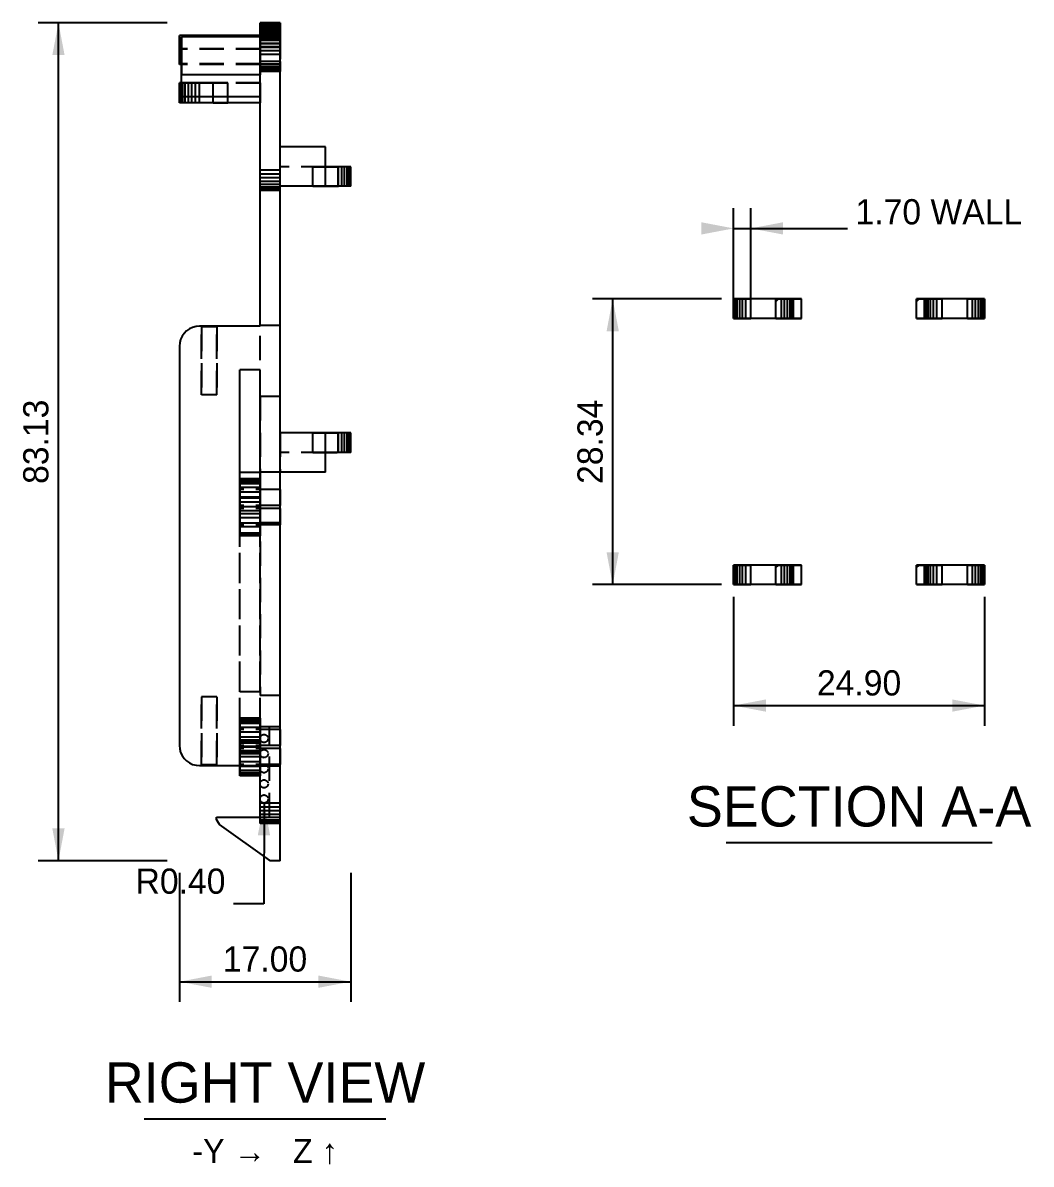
# Model space of a CAD drawing. Header units: millimetres. Extents: x -54 to 851, y -45 to 589.
# Drawn here: x 381.2 to 481.3, y 180.8 to 294.1 of the extents above; entities that cross this region are included whole.
import ezdxf
from ezdxf.enums import TextEntityAlignment as Align

# ---------------------------------------------------------------- set-up
doc = ezdxf.new("R2010")
doc.units = ezdxf.units.MM
doc.linetypes.add('HIDDEN', pattern=[3.6, 2.4, -1.2])
for name, color, linetype in [('DIM', 3, 'CONTINUOUS'), ('HATCH', 5, 'CONTINUOUS'), ('HIDDEN', 8, 'HIDDEN'), ('SECTION', 7, 'CONTINUOUS'), ('TEXT', 3, 'CONTINUOUS'), ('VISIBLE', 7, 'CONTINUOUS')]:
    doc.layers.add(name, color=color, linetype=linetype)

msp = doc.modelspace()

# ---------------------------------------------------------------- linework, layer by layer
at = {"layer": 'DIM'}
for p, q in [((395.583, 294.065105), (382.783, 294.065105)), ((384.783, 210.934895), (384.783, 294.065105)), ((451.783, 266.216832), (451.783, 275.67)), ((453.483, 266.216832), (453.483, 275.67)), ((451.783, 273.67), (453.483, 273.67)), ((453.483, 273.67), (463.083, 273.67)), ((450.583, 266.67), (437.783, 266.67)), ((439.783, 238.33), (439.783, 266.67)), ((450.583, 238.33), (437.783, 238.33)), ((451.783, 237.13), (451.783, 224.33)), ((476.683, 237.13), (476.683, 224.33)), ((451.783, 226.33), (476.683, 226.33)), ((405.183, 216.660895), (405.155098, 206.660934)), ((395.583, 210.934895), (382.783, 210.934895)), ((396.783, 209.734895), (396.783, 196.934895)), ((413.783, 209.734895), (413.783, 196.934895)), ((405.155098, 206.660934), (402.155098, 206.660934)), ((396.783, 198.934895), (413.783, 198.934895))]:
    msp.add_line(p, q, dxfattribs=at)
for points in [[(384.783, 294.065105), (384.175, 290.865105), (385.391, 290.865105)], [(451.783, 273.67), (448.583, 274.278), (448.583, 273.062)], [(453.483, 273.67), (456.683, 273.062), (456.683, 274.278)], [(439.783, 266.67), (439.175, 263.47), (440.391, 263.47)], [(439.783, 238.33), (440.391, 241.53), (439.175, 241.53)], [(451.783, 226.33), (454.983, 225.722), (454.983, 226.938)], [(476.683, 226.33), (473.483, 226.938), (473.483, 225.722)], [(405.183, 216.660895), (404.566074, 213.462604), (405.782069, 213.459211)], [(384.783, 210.934895), (385.391, 214.134895), (384.175, 214.134895)], [(396.783, 198.934895), (399.983, 198.326895), (399.983, 199.542895)], [(413.783, 198.934895), (410.583, 199.542895), (410.583, 198.326895)]]:
    msp.add_solid(points, dxfattribs=at)
at = {"layer": 'HATCH'}
for p, q in [((455.983, 266.422642), (456.230358, 266.67)), ((469.933, 266.422642), (470.180358, 266.67)), ((453.482999, 264.73), (453.483, 264.730001)), ((458.532999, 264.73), (458.533, 264.730001)), ((472.482999, 264.73), (472.483, 264.730001)), ((476.682999, 264.73), (476.683, 264.730001)), ((455.983, 240.022642), (456.230358, 240.27)), ((469.933, 240.022642), (470.180358, 240.27)), ((453.482999, 238.33), (453.483, 238.330001)), ((458.532999, 238.33), (458.533, 238.330001)), ((472.482999, 238.33), (472.483, 238.330001)), ((476.682999, 238.33), (476.683, 238.330001))]:
    msp.add_line(p, q, dxfattribs=at)
at = {"layer": 'HIDDEN'}
for p, q in [((404.783, 294.065105), (404.783, 294.042048)), ((404.783, 294.042048), (404.783, 293.973761)), ((406.783, 294.042048), (404.783, 294.042048)), ((404.783, 293.973761), (404.783, 293.862869)), ((406.783, 293.973761), (404.783, 293.973761)), ((404.783, 293.862869), (404.783, 293.713634)), ((406.783, 293.862869), (404.783, 293.862869)), ((404.783, 293.713634), (404.783, 293.53179)), ((406.783, 293.713634), (404.783, 293.713634)), ((404.783, 293.603985), (404.783, 292.909685)), ((404.783, 293.565556), (404.783, 293.603985)), ((406.783, 293.603985), (404.783, 293.603985)), ((404.783, 293.451744), (404.783, 293.565556)), ((406.783, 293.565556), (404.783, 293.565556)), ((404.783, 293.53179), (404.783, 293.324326)), ((406.783, 293.53179), (404.783, 293.53179)), ((404.783, 293.266925), (404.783, 293.451744)), ((406.783, 293.451744), (404.783, 293.451744)), ((404.783, 293.324326), (404.783, 293.099214)), ((406.783, 293.324326), (404.783, 293.324326)), ((406.783, 294.065105), (406.783, 294.042048)), ((406.783, 294.042048), (406.783, 293.973761)), ((406.783, 293.973761), (406.783, 293.862869)), ((406.783, 293.862869), (406.783, 293.713634)), ((406.783, 293.713634), (406.783, 293.53179)), ((406.783, 293.603985), (406.783, 292.909685)), ((406.783, 293.565556), (406.783, 293.603985)), ((406.783, 293.451744), (406.783, 293.565556)), ((406.783, 293.53179), (406.783, 293.324326)), ((406.783, 293.266925), (406.783, 293.451744)), ((406.783, 293.324326), (406.783, 293.099214)), ((396.983, 292.670895), (396.983, 291.453895)), ((396.983, 291.453895), (396.983, 292.670895)), ((404.783, 293.018199), (404.783, 293.266925)), ((406.783, 293.266925), (404.783, 293.266925)), ((404.783, 293.099214), (404.783, 292.865105)), ((406.783, 293.099214), (404.783, 293.099214)), ((404.783, 292.715126), (404.783, 293.018199)), ((406.783, 293.018199), (404.783, 293.018199)), ((404.783, 292.865105), (404.783, 290.237895)), ((406.783, 292.865105), (404.783, 292.865105)), ((404.783, 289.937895), (404.783, 292.803895)), ((404.783, 289.937895), (404.783, 292.803895)), ((404.783, 289.937895), (404.783, 292.803895)), ((404.783, 289.937895), (404.783, 292.803895)), ((404.783, 292.369352), (404.783, 292.715126)), ((406.783, 292.715126), (404.783, 292.715126)), ((404.783, 288.913905), (404.783, 292.670895)), ((404.783, 292.670895), (404.783, 291.453895)), ((404.783, 292.670895), (404.783, 288.913905)), ((404.783, 291.453895), (404.783, 292.670895)), ((404.783, 291.994166), (404.783, 292.369352)), ((406.783, 292.369352), (404.783, 292.369352)), ((406.783, 293.018199), (406.783, 293.266925)), ((406.783, 293.099214), (406.783, 292.865105)), ((406.783, 292.715126), (406.783, 293.018199)), ((406.783, 292.865105), (406.783, 290.237895)), ((406.783, 292.369352), (406.783, 292.715126)), ((406.783, 291.994166), (406.783, 292.369352)), ((396.983, 291.495895), (396.983, 291.453895)), ((396.983, 290.469228), (396.983, 291.495895)), ((404.783, 291.495895), (396.983, 291.495895)), ((396.983, 291.495895), (396.983, 290.469228)), ((396.983, 291.453895), (396.983, 291.495895)), ((404.783, 291.495895), (396.983, 291.495895)), ((404.783, 291.453895), (396.983, 291.453895)), ((396.983, 289.987895), (396.983, 291.453895)), ((404.783, 291.453895), (396.983, 291.453895)), ((404.783, 291.453895), (396.983, 291.453895)), ((404.783, 291.453895), (396.983, 291.453895)), ((396.983, 289.987895), (396.983, 291.453895)), ((396.983, 291.453895), (396.983, 290.469228)), ((396.983, 290.469228), (396.983, 291.453895)), ((404.783, 291.603985), (404.783, 291.994166)), ((406.783, 291.994166), (404.783, 291.994166)), ((404.783, 290.237895), (404.783, 291.603985)), ((406.783, 291.603985), (404.783, 291.603985)), ((404.783, 291.495895), (404.783, 289.945895)), ((404.783, 289.945895), (404.783, 291.495895)), ((404.783, 291.495895), (404.783, 289.945895)), ((404.783, 289.945895), (404.783, 291.495895)), ((404.783, 289.987895), (404.783, 291.453895)), ((404.783, 289.987895), (404.783, 291.453895)), ((406.783, 291.603985), (406.783, 291.994166)), ((406.783, 290.237895), (406.783, 291.603985)), ((404.783, 289.937895), (396.783, 289.937895)), ((404.783, 289.937895), (396.783, 289.937895)), ((404.783, 289.937895), (396.783, 289.937895)), ((396.983, 289.945895), (396.983, 290.469228)), ((396.983, 290.469228), (396.983, 289.987895)), ((396.983, 290.469228), (396.983, 289.945895)), ((396.983, 289.987895), (396.983, 290.469228)), ((396.983, 289.987895), (396.983, 288.913905)), ((404.783, 289.987895), (396.983, 289.987895)), ((404.783, 289.987895), (396.983, 289.987895)), ((396.983, 288.913905), (396.983, 289.987895)), ((404.783, 289.987895), (396.983, 289.987895)), ((404.783, 289.987895), (396.983, 289.987895)), ((396.983, 289.987895), (396.983, 289.945895)), ((396.983, 289.945895), (396.983, 289.987895)), ((404.783, 289.945895), (396.983, 289.945895)), ((404.783, 289.945895), (396.983, 289.945895)), ((404.783, 289.937895), (396.983, 289.937895)), ((404.783, 289.979076), (404.783, 290.237895)), ((404.783, 290.237895), (404.783, 289.979076)), ((406.783, 290.237895), (404.783, 290.237895)), ((406.783, 290.237895), (404.783, 290.237895)), ((404.783, 289.987895), (404.783, 288.913905)), ((404.783, 288.913905), (404.783, 289.987895)), ((404.783, 289.737895), (404.783, 289.979076)), ((404.783, 289.979076), (404.783, 289.737895)), ((406.783, 289.979076), (404.783, 289.979076)), ((406.783, 289.979076), (404.783, 289.979076)), ((406.783, 289.979076), (406.783, 290.237895)), ((406.783, 290.237895), (406.783, 289.979076)), ((406.783, 289.737895), (406.783, 289.979076)), ((406.783, 289.979076), (406.783, 289.737895)), ((404.783, 289.530788), (404.783, 289.737895)), ((404.783, 289.737895), (404.783, 289.530788)), ((406.783, 289.737895), (404.783, 289.737895)), ((406.783, 289.737895), (404.783, 289.737895)), ((404.783, 289.371869), (404.783, 289.530788)), ((404.783, 289.530788), (404.783, 289.371869)), ((406.783, 289.530788), (404.783, 289.530788)), ((406.783, 289.530788), (404.783, 289.530788)), ((404.783, 289.271969), (404.783, 289.371869)), ((404.783, 289.371869), (404.783, 289.271969)), ((406.783, 289.371869), (404.783, 289.371869)), ((406.783, 289.371869), (404.783, 289.371869)), ((404.783, 289.237895), (404.783, 289.271969)), ((404.783, 289.271969), (404.783, 289.237895)), ((406.783, 289.271969), (404.783, 289.271969)), ((406.783, 289.271969), (404.783, 289.271969)), ((406.783, 289.237895), (404.783, 289.237895)), ((406.783, 289.237895), (404.783, 289.237895)), ((404.783, 286.737895), (404.783, 288.913905)), ((404.783, 286.737895), (404.783, 288.913905)), ((404.783, 286.737895), (404.783, 288.913905)), ((404.783, 286.737895), (404.783, 288.913905)), ((406.783, 289.530788), (406.783, 289.737895)), ((406.783, 289.737895), (406.783, 289.530788)), ((406.783, 289.371869), (406.783, 289.530788)), ((406.783, 289.530788), (406.783, 289.371869)), ((406.783, 289.271969), (406.783, 289.371869)), ((406.783, 289.371869), (406.783, 289.271969)), ((406.783, 289.237895), (406.783, 289.271969)), ((406.783, 289.271969), (406.783, 289.237895)), ((400.129, 288.103895), (396.783, 288.103895)), ((400.129, 288.103895), (396.783, 288.103895)), ((400.129, 288.103895), (396.783, 288.103895)), ((400.129, 288.103895), (396.783, 288.103895)), ((396.935241, 288.103895), (397.120061, 288.103895)), ((397.120061, 288.103895), (396.983, 288.103895)), ((397.120061, 288.103895), (397.368786, 288.103895)), ((397.368786, 288.103895), (397.120061, 288.103895)), ((397.120061, 286.137895), (397.120061, 288.103895)), ((397.120061, 286.737895), (397.120061, 288.103895)), ((397.368786, 288.103895), (397.67186, 288.103895)), ((397.67186, 288.103895), (397.368786, 288.103895)), ((397.368786, 286.137895), (397.368786, 288.103895)), ((397.368786, 286.737895), (397.368786, 288.103895)), ((398.017633, 288.103895), (397.67186, 288.103895)), ((397.67186, 288.103895), (398.017633, 288.103895)), ((397.67186, 286.137895), (397.67186, 288.103895)), ((397.67186, 286.737895), (397.67186, 288.103895)), ((398.392819, 288.103895), (398.017633, 288.103895)), ((398.017633, 288.103895), (398.392819, 288.103895)), ((398.017633, 286.737895), (398.017633, 288.103895)), ((398.017633, 286.137895), (398.017633, 288.103895)), ((398.783, 288.103895), (398.392819, 288.103895)), ((398.392819, 288.103895), (398.783, 288.103895)), ((398.392819, 286.737895), (398.392819, 288.103895)), ((398.392819, 286.137895), (398.392819, 288.103895)), ((404.783, 288.103895), (398.783, 288.103895)), ((398.783, 288.103895), (404.783, 288.103895)), ((398.783, 286.737895), (398.783, 288.103895)), ((398.783, 286.137895), (398.783, 288.103895)), ((400.129, 288.103895), (401.579, 288.103895)), ((401.579, 288.103895), (400.129, 288.103895)), ((400.129, 288.103895), (401.579, 288.103895)), ((401.579, 288.103895), (400.129, 288.103895)), ((400.129, 286.137895), (400.129, 288.103895)), ((400.129, 286.137895), (400.129, 288.103895)), ((400.129, 286.137895), (400.129, 288.103895)), ((400.129, 286.137895), (400.129, 288.103895)), ((401.579, 286.137895), (401.579, 288.103895)), ((401.579, 286.137895), (401.579, 288.103895)), ((404.783, 288.103895), (404.783, 286.137895)), ((404.783, 286.137895), (404.783, 288.103895)), ((400.129, 286.137895), (396.783, 286.137895)), ((400.129, 286.137895), (396.783, 286.137895)), ((400.129, 286.137895), (396.783, 286.137895)), ((400.129, 286.137895), (396.783, 286.137895)), ((400.129, 286.137895), (401.579, 286.137895)), ((401.579, 286.137895), (400.129, 286.137895)), ((400.129, 286.137895), (401.579, 286.137895)), ((401.579, 286.137895), (400.129, 286.137895)), ((406.783, 277.850895), (406.783, 281.770895)), ((406.783, 279.790895), (406.783, 281.770895)), ((406.783, 279.790895), (406.783, 281.770895)), ((406.783, 277.850895), (406.783, 281.770895)), ((411.283, 279.790895), (406.783, 279.790895)), ((411.283, 279.790895), (406.783, 279.790895)), ((411.283, 279.790895), (410.033, 279.790895)), ((410.033, 279.790895), (412.533, 279.790895)), ((411.283, 279.790895), (410.033, 279.790895)), ((410.033, 279.790895), (412.533, 279.790895)), ((410.033, 277.850895), (410.033, 279.790895)), ((410.033, 277.850895), (410.033, 279.790895)), ((411.283, 277.850895), (411.283, 279.790895)), ((411.283, 277.850895), (411.283, 279.790895)), ((411.283, 277.850895), (411.283, 279.790895)), ((411.283, 277.850895), (411.283, 279.790895)), ((412.533, 277.850895), (412.533, 279.790895)), ((412.533, 277.850895), (412.533, 279.790895)), ((411.283, 277.850895), (410.033, 277.850895)), ((410.033, 277.850895), (412.533, 277.850895)), ((411.283, 277.850895), (410.033, 277.850895)), ((410.033, 277.850895), (412.533, 277.850895)), ((411.283, 277.850895), (412.583, 277.850895)), ((412.583, 277.850895), (411.283, 277.850895)), ((412.533, 277.850895), (411.283, 277.850895)), ((412.533, 277.850895), (411.283, 277.850895)), ((400.483, 263.898895), (398.983, 263.898895)), ((398.983, 263.898895), (398.983, 257.142895)), ((400.483, 263.898895), (398.983, 263.898895)), ((398.983, 257.142895), (398.983, 263.898895)), ((400.483, 263.898895), (398.983, 263.898895)), ((398.983, 263.898895), (398.983, 257.142895)), ((400.483, 263.898895), (398.983, 263.898895)), ((398.983, 257.142895), (398.983, 263.898895)), ((400.483, 263.898895), (400.483, 257.142895)), ((400.483, 257.142895), (400.483, 263.898895)), ((400.483, 263.898895), (400.483, 257.142895)), ((400.483, 257.142895), (400.483, 263.898895)), ((404.783, 257.003895), (404.783, 264.037895)), ((406.783, 264.037895), (404.783, 264.037895)), ((406.783, 264.037895), (404.783, 264.037895)), ((406.783, 264.037895), (404.783, 264.037895)), ((406.783, 264.037895), (404.783, 264.037895)), ((404.783, 257.003895), (404.783, 263.970895)), ((406.783, 257.003895), (406.783, 264.037895)), ((406.783, 257.003895), (406.783, 264.037895)), ((406.783, 257.003895), (406.783, 264.037895)), ((406.783, 257.003895), (406.783, 264.037895)), ((404.783, 259.653895), (402.783, 259.653895)), ((402.783, 224.687895), (402.783, 259.653895)), ((404.783, 259.653895), (402.783, 259.653895)), ((402.783, 224.687895), (402.783, 259.653895)), ((404.783, 259.653895), (402.783, 259.653895)), ((402.783, 227.687895), (402.783, 259.653895)), ((404.783, 259.653895), (402.783, 259.653895)), ((402.783, 246.923639), (402.783, 259.653895)), ((404.783, 259.653895), (402.783, 259.653895)), ((402.783, 248.493099), (402.783, 259.653895)), ((404.783, 259.653895), (402.783, 259.653895)), ((402.783, 248.831115), (402.783, 259.653895)), ((404.783, 259.653895), (402.783, 259.653895)), ((402.783, 249.470895), (402.783, 259.653895)), ((404.783, 259.653895), (402.783, 259.653895)), ((402.783, 249.470895), (402.783, 259.653895)), ((404.783, 259.653895), (402.783, 259.653895)), ((402.783, 249.470895), (402.783, 259.653895)), ((404.783, 259.653895), (402.783, 259.653895)), ((402.783, 249.470895), (402.783, 259.653895)), ((404.783, 259.653895), (402.783, 259.653895)), ((402.783, 227.687895), (402.783, 259.653895)), ((404.783, 259.653895), (402.783, 259.653895)), ((402.783, 246.923639), (402.783, 259.653895)), ((404.783, 259.653895), (402.783, 259.653895)), ((402.783, 248.493099), (402.783, 259.653895)), ((404.783, 259.653895), (402.783, 259.653895)), ((402.783, 248.831115), (402.783, 259.653895)), ((404.783, 259.653895), (402.783, 259.653895)), ((402.783, 224.687895), (402.783, 259.653895)), ((404.783, 259.653895), (402.783, 259.653895)), ((402.783, 224.687895), (402.783, 259.653895)), ((404.783, 224.687895), (404.783, 259.653895)), ((404.783, 224.687895), (404.783, 259.653895)), ((404.783, 227.687895), (404.783, 259.653895)), ((404.783, 246.923639), (404.783, 259.653895)), ((404.783, 248.493099), (404.783, 259.653895)), ((404.783, 248.831115), (404.783, 259.653895)), ((404.783, 249.470895), (404.783, 259.653895)), ((404.783, 249.470895), (404.783, 259.653895)), ((404.783, 249.470895), (404.783, 259.653895)), ((404.783, 249.470895), (404.783, 259.653895)), ((404.783, 227.687895), (404.783, 259.653895)), ((404.783, 246.923639), (404.783, 259.653895)), ((404.783, 248.493099), (404.783, 259.653895)), ((404.783, 248.831115), (404.783, 259.653895)), ((404.783, 224.687895), (404.783, 259.653895)), ((404.783, 224.687895), (404.783, 259.653895)), ((400.483, 257.142895), (398.983, 257.142895)), ((400.483, 257.142895), (398.983, 257.142895)), ((400.483, 257.142895), (398.983, 257.142895)), ((400.483, 257.142895), (398.983, 257.142895)), ((404.783, 257.003895), (404.783, 227.337895)), ((404.783, 257.003895), (404.783, 227.337895)), ((406.783, 257.003895), (404.783, 257.003895)), ((406.783, 257.003895), (404.783, 257.003895)), ((406.783, 257.003895), (404.783, 257.003895)), ((406.783, 257.003895), (404.783, 257.003895)), ((406.783, 253.390895), (406.783, 249.470895)), ((406.783, 249.470895), (406.783, 253.390895)), ((411.283, 253.390895), (410.033, 253.390895)), ((410.033, 253.390895), (412.533, 253.390895)), ((411.283, 253.390895), (410.033, 253.390895)), ((410.033, 253.390895), (412.533, 253.390895)), ((410.033, 251.450895), (410.033, 253.390895)), ((410.033, 251.450895), (410.033, 253.390895)), ((411.283, 253.390895), (412.583, 253.390895)), ((412.583, 253.390895), (411.283, 253.390895)), ((412.533, 253.390895), (411.283, 253.390895)), ((412.533, 253.390895), (411.283, 253.390895)), ((411.283, 251.450895), (411.283, 253.390895)), ((411.283, 251.450895), (411.283, 253.390895)), ((411.283, 251.450895), (411.283, 253.390895)), ((411.283, 251.450895), (411.283, 253.390895)), ((412.533, 251.450895), (412.533, 253.390895)), ((412.533, 251.450895), (412.533, 253.390895)), ((406.783, 249.470895), (406.783, 251.450895)), ((406.783, 249.470895), (406.783, 251.450895)), ((411.283, 251.450895), (406.783, 251.450895)), ((411.283, 251.450895), (406.783, 251.450895)), ((411.283, 251.450895), (410.033, 251.450895)), ((410.033, 251.450895), (412.533, 251.450895)), ((411.283, 251.450895), (410.033, 251.450895)), ((410.033, 251.450895), (412.533, 251.450895)), ((402.783, 249.470895), (404.783, 249.470895)), ((402.783, 249.470895), (404.783, 249.470895)), ((402.783, 249.470895), (404.783, 249.470895)), ((402.783, 249.470895), (404.783, 249.470895)), ((404.783, 244.470895), (404.783, 249.470895)), ((404.783, 244.470895), (404.783, 249.470895)), ((406.783, 249.470895), (404.783, 249.470895)), ((406.783, 249.470895), (404.783, 249.470895)), ((406.783, 244.470895), (406.783, 249.470895)), ((406.783, 244.470895), (406.783, 249.470895)), ((402.783, 248.831115), (404.783, 248.831115)), ((402.783, 248.831115), (402.783, 248.815235)), ((402.783, 248.831115), (404.783, 248.831115)), ((402.783, 248.815235), (402.783, 248.831115)), ((402.783, 248.815235), (402.783, 248.634234)), ((404.783, 248.815235), (402.783, 248.815235)), ((404.783, 248.815235), (402.783, 248.815235)), ((402.783, 248.634234), (402.783, 248.815235)), ((402.783, 248.634234), (402.783, 248.33988)), ((404.783, 248.634234), (402.783, 248.634234)), ((404.783, 248.634234), (402.783, 248.634234)), ((402.783, 248.33988), (402.783, 248.634234)), ((402.783, 248.493099), (404.783, 248.493099)), ((402.783, 246.923639), (402.783, 248.493099)), ((402.783, 248.493099), (404.783, 248.493099)), ((402.783, 248.493099), (402.783, 246.923639)), ((402.783, 248.33988), (402.783, 247.952232)), ((404.783, 248.33988), (402.783, 248.33988)), ((404.783, 248.33988), (402.783, 248.33988)), ((402.783, 247.952232), (402.783, 248.33988)), ((404.783, 248.831115), (404.783, 248.815235)), ((404.783, 248.815235), (404.783, 248.831115)), ((404.783, 248.815235), (404.783, 248.634234)), ((404.783, 248.634234), (404.783, 248.815235)), ((404.783, 248.634234), (404.783, 248.33988)), ((404.783, 248.33988), (404.783, 248.634234)), ((404.783, 246.923639), (404.783, 248.493099)), ((404.783, 248.493099), (404.783, 246.923639)), ((404.783, 248.33988), (404.783, 247.952232)), ((404.783, 247.952232), (404.783, 248.33988)), ((402.783, 247.952232), (402.783, 247.497707)), ((404.783, 247.952232), (402.783, 247.952232)), ((404.783, 247.952232), (402.783, 247.952232)), ((402.783, 247.497707), (402.783, 247.952232)), ((402.783, 247.770895), (402.783, 246.170895)), ((402.783, 247.706269), (402.783, 247.770895)), ((406.783, 247.770895), (402.783, 247.770895)), ((402.783, 247.770895), (402.783, 247.706269)), ((402.783, 246.170895), (402.783, 247.770895)), ((406.783, 247.770895), (402.783, 247.770895)), ((402.783, 246.235521), (402.783, 247.706269)), ((402.783, 247.706269), (402.783, 246.235521)), ((402.783, 247.497707), (402.783, 247.007281)), ((404.783, 247.497707), (402.783, 247.497707)), ((404.783, 247.497707), (402.783, 247.497707)), ((402.783, 247.007281), (402.783, 247.497707)), ((402.783, 247.007281), (402.783, 246.514375)), ((404.783, 247.007281), (402.783, 247.007281)), ((404.783, 247.007281), (402.783, 247.007281)), ((402.783, 246.514375), (402.783, 247.007281)), ((402.783, 246.923639), (404.783, 246.923639)), ((402.783, 246.923639), (404.783, 246.923639)), ((404.783, 247.952232), (404.783, 247.497707)), ((404.783, 247.497707), (404.783, 247.952232)), ((404.783, 247.497707), (404.783, 247.007281)), ((404.783, 247.007281), (404.783, 247.497707)), ((404.783, 247.007281), (404.783, 246.514375)), ((404.783, 246.514375), (404.783, 247.007281)), ((406.783, 247.770895), (406.783, 246.170895)), ((406.783, 246.170895), (406.783, 247.770895)), ((406.783, 247.770895), (406.783, 246.170895)), ((406.783, 246.170895), (406.783, 247.770895)), ((402.783, 246.514375), (402.783, 246.05258)), ((404.783, 246.514375), (402.783, 246.514375)), ((404.783, 246.514375), (402.783, 246.514375)), ((402.783, 246.05258), (402.783, 246.514375)), ((402.783, 246.170895), (402.783, 246.235521)), ((402.783, 246.235521), (402.783, 246.170895)), ((406.783, 246.170895), (402.783, 246.170895)), ((406.783, 246.170895), (402.783, 246.170895)), ((402.783, 246.05258), (402.783, 245.653367)), ((404.783, 246.05258), (402.783, 246.05258)), ((404.783, 246.05258), (402.783, 246.05258)), ((402.783, 245.653367), (402.783, 246.05258)), ((402.783, 245.870895), (402.783, 245.592)), ((402.783, 244.270895), (402.783, 245.870895)), ((406.783, 245.870895), (402.783, 245.870895)), ((402.783, 245.870895), (402.783, 244.270895)), ((402.783, 245.592), (402.783, 245.870895)), ((406.783, 245.870895), (402.783, 245.870895)), ((404.783, 246.514375), (404.783, 246.05258)), ((404.783, 246.05258), (404.783, 246.514375)), ((404.783, 246.05258), (404.783, 245.653367)), ((404.783, 245.653367), (404.783, 246.05258)), ((406.783, 245.870895), (406.783, 244.270895)), ((406.783, 244.270895), (406.783, 245.870895)), ((406.783, 245.870895), (406.783, 244.270895)), ((406.783, 244.270895), (406.783, 245.870895)), ((402.783, 245.653367), (402.783, 245.343941)), ((404.783, 245.653367), (402.783, 245.653367)), ((404.783, 245.653367), (402.783, 245.653367)), ((402.783, 245.343941), (402.783, 245.653367)), ((402.783, 245.592), (402.783, 244.549789)), ((402.783, 244.549789), (402.783, 245.592)), ((402.783, 245.343941), (402.783, 244.942024)), ((404.783, 245.343941), (402.783, 245.343941)), ((404.783, 245.343941), (402.783, 245.343941)), ((402.783, 244.942024), (402.783, 245.343941)), ((404.783, 244.942024), (402.783, 244.942024)), ((402.783, 224.687895), (402.783, 244.942024)), ((404.783, 244.942024), (402.783, 244.942024)), ((402.783, 224.687895), (402.783, 244.942024)), ((404.783, 245.653367), (404.783, 245.343941)), ((404.783, 245.343941), (404.783, 245.653367)), ((404.783, 245.343941), (404.783, 244.942024)), ((404.783, 244.942024), (404.783, 245.343941)), ((404.783, 224.687895), (404.783, 244.942024)), ((404.783, 224.687895), (404.783, 244.942024)), ((402.783, 244.549789), (402.783, 244.270895)), ((402.783, 244.270895), (402.783, 244.549789)), ((402.783, 244.470895), (404.783, 244.470895)), ((402.783, 244.470895), (404.783, 244.470895)), ((402.783, 244.470895), (404.783, 244.470895)), ((402.783, 244.470895), (404.783, 244.470895)), ((402.783, 224.687895), (402.783, 244.470895)), ((402.783, 224.687895), (402.783, 244.470895)), ((402.783, 224.687895), (402.783, 244.470895)), ((402.783, 224.687895), (402.783, 244.470895)), ((406.783, 244.270895), (402.783, 244.270895)), ((406.783, 244.270895), (402.783, 244.270895)), ((404.783, 244.055357), (402.783, 244.055357)), ((402.783, 224.687895), (402.783, 244.055357)), ((402.783, 244.055357), (402.783, 243.443941)), ((404.783, 244.055357), (402.783, 244.055357)), ((402.783, 243.443941), (402.783, 244.055357)), ((402.783, 224.687895), (402.783, 244.055357)), ((404.783, 224.687895), (404.783, 244.470895)), ((404.783, 224.687895), (404.783, 244.470895)), ((404.783, 224.687895), (404.783, 244.470895)), ((404.783, 224.687895), (404.783, 244.470895)), ((406.783, 244.470895), (404.783, 244.470895)), ((406.783, 244.470895), (404.783, 244.470895)), ((404.783, 224.687895), (404.783, 244.055357)), ((404.783, 244.055357), (404.783, 243.443941)), ((404.783, 243.443941), (404.783, 244.055357)), ((404.783, 224.687895), (404.783, 244.055357)), ((404.783, 243.443941), (402.783, 243.443941)), ((402.783, 243.443941), (402.783, 243.245389)), ((404.783, 243.443941), (402.783, 243.443941)), ((402.783, 243.245389), (402.783, 243.443941)), ((404.783, 243.285535), (402.783, 243.285535)), ((402.783, 243.226555), (402.783, 243.285535)), ((402.783, 227.687895), (402.783, 243.285535)), ((404.783, 243.285535), (402.783, 243.285535)), ((402.783, 227.687895), (402.783, 243.285535)), ((402.783, 243.285535), (402.783, 243.226555)), ((404.783, 243.245389), (402.783, 243.245389)), ((402.783, 243.245389), (402.783, 243.171243)), ((404.783, 243.245389), (402.783, 243.245389)), ((402.783, 243.171243), (402.783, 243.245389)), ((404.783, 243.226555), (402.783, 243.226555)), ((402.783, 243.171243), (402.783, 243.226555)), ((404.783, 243.226555), (402.783, 243.226555)), ((402.783, 243.226555), (402.783, 243.171243)), ((404.783, 243.171243), (402.783, 243.171243)), ((404.783, 243.171243), (402.783, 243.171243)), ((404.783, 243.443941), (404.783, 243.245389)), ((404.783, 243.245389), (404.783, 243.443941)), ((404.783, 243.226555), (404.783, 243.285535)), ((404.783, 227.687895), (404.783, 243.285535)), ((404.783, 227.687895), (404.783, 243.285535)), ((404.783, 243.285535), (404.783, 243.226555)), ((404.783, 243.245389), (404.783, 243.171243)), ((404.783, 243.171243), (404.783, 243.245389)), ((404.783, 243.171243), (404.783, 243.226555)), ((404.783, 243.226555), (404.783, 243.171243)), ((404.783, 227.687895), (402.783, 227.687895)), ((404.783, 227.687895), (402.783, 227.687895)), ((404.783, 227.687895), (402.783, 227.687895)), ((404.783, 227.687895), (402.783, 227.687895)), ((400.483, 227.198895), (398.983, 227.198895)), ((398.983, 227.198895), (398.983, 220.442895)), ((400.483, 227.198895), (398.983, 227.198895)), ((398.983, 220.442895), (398.983, 227.198895)), ((400.483, 227.198895), (398.983, 227.198895)), ((398.983, 227.198895), (398.983, 220.442895)), ((400.483, 227.198895), (398.983, 227.198895)), ((398.983, 220.442895), (398.983, 227.198895)), ((400.483, 227.198895), (400.483, 220.442895)), ((400.483, 220.442895), (400.483, 227.198895)), ((400.483, 227.198895), (400.483, 220.442895)), ((400.483, 220.442895), (400.483, 227.198895)), ((404.783, 220.303895), (404.783, 227.337895)), ((404.783, 220.370895), (404.783, 227.337895)), ((406.783, 227.337895), (404.783, 227.337895)), ((406.783, 227.337895), (404.783, 227.337895)), ((406.783, 227.337895), (404.783, 227.337895)), ((406.783, 227.337895), (404.783, 227.337895)), ((406.783, 220.303895), (406.783, 227.337895)), ((406.783, 220.303895), (406.783, 227.337895)), ((406.783, 220.303895), (406.783, 227.337895)), ((406.783, 220.303895), (406.783, 227.337895)), ((402.783, 225.070546), (402.783, 224.9964)), ((404.783, 225.070546), (402.783, 225.070546)), ((402.783, 225.015235), (402.783, 225.070546)), ((402.783, 225.070546), (402.783, 225.015235)), ((404.783, 225.070546), (402.783, 225.070546)), ((402.783, 224.9964), (402.783, 225.070546)), ((404.783, 225.015235), (402.783, 225.015235)), ((402.783, 224.834234), (402.783, 225.015235)), ((402.783, 225.015235), (402.783, 224.834234)), ((404.783, 225.015235), (402.783, 225.015235)), ((402.783, 224.9964), (402.783, 224.797848)), ((404.783, 224.9964), (402.783, 224.9964)), ((404.783, 224.9964), (402.783, 224.9964)), ((402.783, 224.797848), (402.783, 224.9964)), ((404.783, 224.834234), (402.783, 224.834234)), ((402.783, 224.53988), (402.783, 224.834234)), ((402.783, 224.834234), (402.783, 224.53988)), ((404.783, 224.834234), (402.783, 224.834234)), ((402.783, 224.797848), (402.783, 222.897848)), ((404.783, 224.797848), (402.783, 224.797848)), ((404.783, 224.797848), (402.783, 224.797848)), ((402.783, 222.897848), (402.783, 224.797848)), ((404.783, 224.687895), (402.783, 224.687895)), ((404.783, 224.687895), (402.783, 224.687895)), ((404.783, 224.687895), (402.783, 224.687895)), ((404.783, 224.687895), (402.783, 224.687895)), ((404.783, 224.687895), (402.783, 224.687895)), ((404.783, 224.687895), (402.783, 224.687895)), ((404.783, 224.687895), (402.783, 224.687895)), ((404.783, 224.687895), (402.783, 224.687895)), ((404.783, 224.687895), (402.783, 224.687895)), ((404.783, 224.687895), (402.783, 224.687895)), ((404.783, 224.687895), (402.783, 224.687895)), ((404.783, 224.687895), (402.783, 224.687895)), ((404.783, 224.53988), (402.783, 224.53988)), ((402.783, 224.152232), (402.783, 224.53988)), ((402.783, 224.53988), (402.783, 224.152232)), ((404.783, 224.53988), (402.783, 224.53988)), ((404.783, 225.070546), (404.783, 224.9964)), ((404.783, 225.015235), (404.783, 225.070546)), ((404.783, 225.070546), (404.783, 225.015235)), ((404.783, 224.9964), (404.783, 225.070546)), ((404.783, 224.834234), (404.783, 225.015235)), ((404.783, 225.015235), (404.783, 224.834234)), ((404.783, 224.9964), (404.783, 224.797848)), ((404.783, 224.797848), (404.783, 224.9964)), ((404.783, 224.53988), (404.783, 224.834234)), ((404.783, 224.834234), (404.783, 224.53988)), ((404.783, 224.797848), (404.783, 222.897848)), ((404.783, 222.897848), (404.783, 224.797848)), ((404.783, 224.152232), (404.783, 224.53988)), ((404.783, 224.53988), (404.783, 224.152232)), ((404.783, 214.637895), (404.783, 224.203895)), ((404.783, 214.637895), (404.783, 224.203895)), ((406.783, 224.203895), (404.783, 224.203895)), ((406.783, 224.203895), (404.783, 224.203895)), ((406.783, 224.203895), (405.723, 224.203895)), ((406.783, 224.203895), (405.723, 224.203895)), ((405.723, 215.270895), (405.723, 224.203895)), ((405.723, 215.270895), (405.723, 224.203895)), ((406.783, 214.637895), (406.783, 224.203895)), ((406.783, 210.934895), (406.783, 224.203895)), ((406.783, 214.637895), (406.783, 224.203895)), ((406.783, 214.637895), (406.783, 224.203895)), ((404.783, 224.152232), (402.783, 224.152232)), ((402.783, 223.697707), (402.783, 224.152232)), ((402.783, 224.152232), (402.783, 223.697707)), ((404.783, 224.152232), (402.783, 224.152232)), ((402.783, 223.970895), (402.783, 222.370895)), ((402.783, 222.370895), (402.783, 223.970895)), ((406.783, 223.970895), (402.783, 223.970895)), ((402.783, 223.970895), (402.783, 222.370895)), ((402.783, 222.370895), (402.783, 223.970895)), ((406.783, 223.970895), (402.783, 223.970895)), ((404.783, 223.697707), (402.783, 223.697707)), ((402.783, 223.207281), (402.783, 223.697707)), ((402.783, 223.697707), (402.783, 223.207281)), ((404.783, 223.697707), (402.783, 223.697707)), ((404.783, 223.207281), (402.783, 223.207281)), ((402.783, 222.714375), (402.783, 223.207281)), ((402.783, 223.207281), (402.783, 222.714375)), ((404.783, 223.207281), (402.783, 223.207281)), ((404.783, 223.697707), (404.783, 224.152232)), ((404.783, 224.152232), (404.783, 223.697707)), ((404.783, 223.207281), (404.783, 223.697707)), ((404.783, 223.697707), (404.783, 223.207281)), ((404.783, 222.714375), (404.783, 223.207281)), ((404.783, 223.207281), (404.783, 222.714375)), ((406.783, 223.970895), (406.783, 222.370895)), ((406.783, 222.370895), (406.783, 223.970895)), ((406.783, 223.970895), (406.783, 222.370895)), ((406.783, 222.370895), (406.783, 223.970895)), ((402.783, 222.897848), (402.783, 222.588422)), ((404.783, 222.897848), (402.783, 222.897848)), ((404.783, 222.897848), (402.783, 222.897848)), ((402.783, 222.588422), (402.783, 222.897848)), ((404.783, 222.714375), (402.783, 222.714375)), ((402.783, 222.25258), (402.783, 222.714375)), ((402.783, 222.714375), (402.783, 222.25258)), ((404.783, 222.714375), (402.783, 222.714375)), ((404.783, 222.588422), (402.783, 222.588422)), ((402.783, 222.588422), (402.783, 222.189209)), ((404.783, 222.588422), (402.783, 222.588422)), ((402.783, 222.189209), (402.783, 222.588422)), ((406.783, 222.370895), (402.783, 222.370895)), ((406.783, 222.370895), (402.783, 222.370895)), ((404.783, 222.25258), (402.783, 222.25258)), ((402.783, 221.853367), (402.783, 222.25258)), ((402.783, 222.25258), (402.783, 221.853367)), ((404.783, 222.25258), (402.783, 222.25258)), ((404.783, 222.189209), (402.783, 222.189209)), ((402.783, 222.189209), (402.783, 221.727414)), ((404.783, 222.189209), (402.783, 222.189209)), ((402.783, 221.727414), (402.783, 222.189209)), ((402.783, 222.070895), (402.783, 220.470895)), ((402.783, 220.470895), (402.783, 222.070895)), ((406.783, 222.070895), (402.783, 222.070895)), ((402.783, 222.070895), (402.783, 220.470895)), ((402.783, 220.470895), (402.783, 222.070895)), ((406.783, 222.070895), (402.783, 222.070895)), ((404.783, 222.897848), (404.783, 222.588422)), ((404.783, 222.588422), (404.783, 222.897848)), ((404.783, 222.25258), (404.783, 222.714375)), ((404.783, 222.714375), (404.783, 222.25258)), ((404.783, 222.588422), (404.783, 222.189209)), ((404.783, 222.189209), (404.783, 222.588422)), ((404.783, 221.853367), (404.783, 222.25258)), ((404.783, 222.25258), (404.783, 221.853367)), ((404.783, 222.189209), (404.783, 221.727414)), ((404.783, 221.727414), (404.783, 222.189209)), ((406.783, 222.070895), (406.783, 220.470895)), ((406.783, 220.470895), (406.783, 222.070895)), ((406.783, 222.070895), (406.783, 220.470895)), ((406.783, 220.470895), (406.783, 222.070895)), ((404.783, 221.853367), (402.783, 221.853367)), ((402.783, 221.543941), (402.783, 221.853367)), ((402.783, 221.853367), (402.783, 221.543941)), ((404.783, 221.853367), (402.783, 221.853367)), ((404.783, 221.727414), (402.783, 221.727414)), ((402.783, 221.727414), (402.783, 221.234509)), ((404.783, 221.727414), (402.783, 221.727414)), ((402.783, 221.234509), (402.783, 221.727414)), ((404.783, 221.543941), (402.783, 221.543941)), ((402.783, 219.643941), (402.783, 221.543941)), ((402.783, 221.543941), (402.783, 219.643941)), ((404.783, 221.543941), (402.783, 221.543941)), ((404.783, 221.234509), (402.783, 221.234509)), ((402.783, 221.234509), (402.783, 220.744082)), ((404.783, 221.234509), (402.783, 221.234509)), ((402.783, 220.744082), (402.783, 221.234509)), ((404.783, 221.543941), (404.783, 221.853367)), ((404.783, 221.853367), (404.783, 221.543941)), ((404.783, 221.727414), (404.783, 221.234509)), ((404.783, 221.234509), (404.783, 221.727414)), ((404.783, 219.643941), (404.783, 221.543941)), ((404.783, 221.543941), (404.783, 219.643941)), ((404.783, 221.234509), (404.783, 220.744082)), ((404.783, 220.744082), (404.783, 221.234509)), ((400.483, 220.442895), (398.983, 220.442895)), ((400.483, 220.442895), (398.983, 220.442895)), ((400.483, 220.442895), (398.983, 220.442895)), ((400.483, 220.442895), (398.983, 220.442895)), ((404.783, 220.744082), (402.783, 220.744082)), ((402.783, 220.744082), (402.783, 220.289558)), ((404.783, 220.744082), (402.783, 220.744082)), ((402.783, 220.370895), (402.783, 220.744082)), ((406.783, 220.470895), (402.783, 220.470895)), ((406.783, 220.470895), (402.783, 220.470895)), ((404.783, 220.744082), (404.783, 220.289558)), ((404.783, 220.303895), (404.783, 220.744082)), ((406.783, 220.303895), (404.783, 220.303895)), ((406.783, 220.303895), (404.783, 220.303895)), ((406.783, 220.303895), (404.783, 220.303895)), ((406.783, 220.303895), (404.783, 220.303895)), ((404.783, 220.289558), (404.783, 219.901909)), ((404.783, 219.901909), (404.783, 220.289558)), ((404.783, 219.901909), (404.783, 219.607555)), ((404.783, 219.607555), (404.783, 219.901909)), ((404.783, 219.643941), (402.783, 219.643941)), ((402.783, 219.445389), (402.783, 219.643941)), ((402.783, 219.643941), (402.783, 219.445389)), ((404.783, 219.643941), (402.783, 219.643941)), ((404.783, 219.445389), (402.783, 219.445389)), ((402.783, 219.371243), (402.783, 219.445389)), ((404.783, 219.445389), (402.783, 219.445389)), ((402.783, 219.445389), (402.783, 219.371243)), ((404.783, 219.445389), (404.783, 219.643941)), ((404.783, 219.643941), (404.783, 219.445389)), ((404.783, 219.607555), (404.783, 219.426555)), ((404.783, 219.426555), (404.783, 219.607555)), ((404.783, 219.371243), (404.783, 219.445389)), ((404.783, 219.445389), (404.783, 219.371243)), ((404.783, 219.426555), (404.783, 219.371243)), ((404.783, 219.371243), (404.783, 219.426555)), ((400.473, 215.270895), (405.723, 215.270895)), ((404.783, 215.270895), (405.723, 215.270895))]:
    msp.add_line(p, q, dxfattribs=at)
for centre in [(405.183, 223.060895), (405.183, 223.060895), (405.183, 221.560895), (405.183, 221.560895), (405.183, 220.060895), (405.183, 220.060895), (405.183, 218.560895), (405.183, 218.560895), (405.183, 217.060895), (405.183, 217.060895)]:
    msp.add_circle(centre, 0.4, dxfattribs=at)
at = {"layer": 'SECTION'}
for p, q in [((451.783, 264.73), (451.783, 266.67)), ((451.783, 266.67), (452.733, 266.67)), ((452.733, 266.67), (453.483, 266.67)), ((453.483, 264.73), (453.483, 266.67)), ((455.983, 264.73), (455.983, 266.67)), ((455.983, 266.67), (458.533, 266.67)), ((458.533, 264.73), (458.533, 266.67)), ((469.933, 264.73), (469.933, 266.67)), ((469.933, 266.67), (472.483, 266.67)), ((472.483, 264.73), (472.483, 266.67)), ((474.983, 264.73), (474.983, 266.67)), ((474.983, 266.67), (475.733, 266.67)), ((475.733, 266.67), (476.683, 266.67)), ((476.683, 266.67), (476.683, 264.73)), ((451.783, 264.73), (453.483, 264.73)), ((455.983, 264.73), (458.533, 264.73)), ((469.933, 264.73), (472.483, 264.73)), ((474.983, 264.73), (476.683, 264.73)), ((451.783, 238.33), (451.783, 240.27)), ((451.783, 240.27), (453.483, 240.27)), ((453.483, 238.33), (453.483, 240.27)), ((455.983, 238.33), (455.983, 240.27)), ((455.983, 240.27), (458.533, 240.27)), ((458.533, 238.33), (458.533, 240.27)), ((469.933, 238.33), (469.933, 240.27)), ((469.933, 240.27), (472.483, 240.27)), ((472.483, 238.33), (472.483, 240.27)), ((474.983, 238.33), (474.983, 240.27)), ((474.983, 240.27), (476.683, 240.27)), ((476.683, 240.27), (476.683, 238.33)), ((451.783, 238.33), (452.733, 238.33)), ((452.733, 238.33), (453.483, 238.33)), ((455.983, 238.33), (458.533, 238.33)), ((469.933, 238.33), (472.483, 238.33)), ((474.983, 238.33), (475.733, 238.33)), ((475.733, 238.33), (476.683, 238.33))]:
    msp.add_line(p, q, dxfattribs=at)
at = {"layer": 'TEXT'}
for p, q in [((451.033, 212.73), (477.433, 212.73)), ((393.283, 185.334895), (417.283, 185.334895))]:
    msp.add_line(p, q, dxfattribs=at)
at = {"layer": 'VISIBLE'}
for p, q in [((404.783, 292.909685), (404.783, 294.065105)), ((406.783, 294.065105), (404.783, 294.065105)), ((406.783, 292.909685), (406.783, 294.065105)), ((404.783, 292.803895), (396.783, 292.803895)), ((396.783, 289.937895), (396.783, 292.803895)), ((396.983, 292.670895), (396.983, 288.913905)), ((404.783, 292.670895), (396.983, 292.670895)), ((404.783, 292.871256), (404.783, 292.909685)), ((406.783, 292.909685), (404.783, 292.909685)), ((404.783, 292.757444), (404.783, 292.871256)), ((406.783, 292.871256), (404.783, 292.871256)), ((404.783, 292.572625), (404.783, 292.757444)), ((406.783, 292.757444), (404.783, 292.757444)), ((404.783, 292.323899), (404.783, 292.572625)), ((406.783, 292.572625), (404.783, 292.572625)), ((404.783, 292.020826), (404.783, 292.323899)), ((406.783, 292.323899), (404.783, 292.323899)), ((406.783, 292.871256), (406.783, 292.909685)), ((406.783, 292.757444), (406.783, 292.871256)), ((406.783, 292.572625), (406.783, 292.757444)), ((406.783, 292.323899), (406.783, 292.572625)), ((406.783, 292.020826), (406.783, 292.323899)), ((404.783, 291.675052), (404.783, 292.020826)), ((406.783, 292.020826), (404.783, 292.020826)), ((404.783, 291.299866), (404.783, 291.675052)), ((406.783, 291.675052), (404.783, 291.675052)), ((404.783, 290.909685), (404.783, 291.299866)), ((406.783, 291.299866), (404.783, 291.299866)), ((406.783, 291.675052), (406.783, 292.020826)), ((406.783, 291.299866), (406.783, 291.675052)), ((406.783, 290.909685), (406.783, 291.299866)), ((396.983, 289.937895), (396.783, 289.937895)), ((404.783, 279.437895), (404.783, 290.909685)), ((406.783, 290.909685), (404.783, 290.909685)), ((406.783, 279.437895), (406.783, 290.909685)), ((404.783, 288.913905), (396.983, 288.913905)), ((396.983, 286.737895), (396.983, 288.913905)), ((396.821429, 288.103895), (396.783, 288.103895)), ((396.783, 286.137895), (396.783, 288.103895)), ((396.935241, 288.103895), (396.821429, 288.103895)), ((396.821429, 286.137895), (396.821429, 288.103895)), ((396.983, 288.103895), (396.935241, 288.103895)), ((396.935241, 286.137895), (396.935241, 288.103895)), ((404.783, 286.737895), (396.983, 286.737895)), ((397.120061, 286.137895), (397.120061, 286.737895)), ((397.368786, 286.137895), (397.368786, 286.737895)), ((397.67186, 286.137895), (397.67186, 286.737895)), ((398.017633, 286.137895), (398.017633, 286.737895)), ((398.392819, 286.137895), (398.392819, 286.737895)), ((398.783, 286.137895), (398.783, 286.737895)), ((396.821429, 286.137895), (396.783, 286.137895)), ((396.935241, 286.137895), (396.821429, 286.137895)), ((397.120061, 286.137895), (396.935241, 286.137895)), ((397.368786, 286.137895), (397.120061, 286.137895)), ((397.67186, 286.137895), (397.368786, 286.137895)), ((398.017633, 286.137895), (397.67186, 286.137895)), ((398.392819, 286.137895), (398.017633, 286.137895)), ((398.783, 286.137895), (398.392819, 286.137895)), ((404.783, 286.137895), (398.783, 286.137895)), ((411.283, 281.770895), (406.783, 281.770895)), ((411.283, 279.790895), (411.283, 281.770895)), ((412.583, 279.790895), (411.283, 279.790895)), ((412.533, 279.790895), (411.283, 279.790895)), ((412.583, 277.850895), (412.583, 279.790895)), ((412.893583, 279.790895), (412.583, 279.790895)), ((412.893583, 277.850895), (412.893583, 279.790895)), ((413.183, 279.790895), (412.893583, 279.790895)), ((413.431528, 279.790895), (413.183, 279.790895)), ((413.183, 277.850895), (413.183, 279.790895)), ((413.62223, 279.790895), (413.431528, 279.790895)), ((413.431528, 277.850895), (413.431528, 279.790895)), ((413.742111, 279.790895), (413.62223, 279.790895)), ((413.62223, 277.850895), (413.62223, 279.790895)), ((413.783, 279.790895), (413.742111, 279.790895)), ((413.742111, 277.850895), (413.742111, 279.790895)), ((413.783, 277.850895), (413.783, 279.790895)), ((404.783, 279.047714), (404.783, 279.437895)), ((406.783, 279.437895), (404.783, 279.437895)), ((404.783, 278.672528), (404.783, 279.047714)), ((406.783, 279.047714), (404.783, 279.047714)), ((404.783, 278.326754), (404.783, 278.672528)), ((406.783, 278.672528), (404.783, 278.672528)), ((406.783, 279.047714), (406.783, 279.437895)), ((406.783, 278.672528), (406.783, 279.047714)), ((406.783, 278.326754), (406.783, 278.672528)), ((404.783, 278.023681), (404.783, 278.326754)), ((406.783, 278.326754), (404.783, 278.326754)), ((404.783, 277.774955), (404.783, 278.023681)), ((406.783, 278.023681), (404.783, 278.023681)), ((404.783, 277.590136), (404.783, 277.774955)), ((406.783, 277.774955), (404.783, 277.774955)), ((404.783, 277.476324), (404.783, 277.590136)), ((406.783, 277.590136), (404.783, 277.590136)), ((404.783, 277.437895), (404.783, 277.476324)), ((406.783, 277.476324), (404.783, 277.476324)), ((404.783, 263.970895), (404.783, 277.437895)), ((406.783, 277.437895), (404.783, 277.437895)), ((406.783, 278.023681), (406.783, 278.326754)), ((406.783, 277.774955), (406.783, 278.023681)), ((412.583, 277.850895), (406.783, 277.850895)), ((406.783, 277.590136), (406.783, 277.774955)), ((406.783, 277.476324), (406.783, 277.590136)), ((406.783, 277.437895), (406.783, 277.476324)), ((406.783, 216.637895), (406.783, 277.437895)), ((412.893583, 277.850895), (412.583, 277.850895)), ((413.183, 277.850895), (412.893583, 277.850895)), ((413.431528, 277.850895), (413.183, 277.850895)), ((413.62223, 277.850895), (413.431528, 277.850895)), ((413.742111, 277.850895), (413.62223, 277.850895)), ((413.783, 277.850895), (413.742111, 277.850895)), ((451.823889, 266.67), (451.783, 266.67)), ((451.823889, 264.73), (451.823889, 266.67)), ((451.94377, 266.67), (451.823889, 266.67)), ((451.94377, 264.73), (451.94377, 266.67)), ((452.134472, 266.67), (451.94377, 266.67)), ((452.134472, 264.73), (452.134472, 266.67)), ((452.383, 266.67), (452.134472, 266.67)), ((452.383, 264.73), (452.383, 266.67)), ((452.672417, 266.67), (452.383, 266.67)), ((452.672417, 264.73), (452.672417, 266.67)), ((452.983, 266.67), (452.672417, 266.67)), ((452.983, 264.73), (452.983, 266.67)), ((456.533, 266.67), (452.983, 266.67)), ((456.533, 264.73), (456.533, 266.67)), ((456.843583, 266.67), (456.533, 266.67)), ((456.843583, 264.73), (456.843583, 266.67)), ((457.133, 266.67), (456.843583, 266.67)), ((457.133, 264.73), (457.133, 266.67)), ((457.381528, 266.67), (457.133, 266.67)), ((457.381528, 264.73), (457.381528, 266.67)), ((457.57223, 266.67), (457.381528, 266.67)), ((457.57223, 264.73), (457.57223, 266.67)), ((457.692111, 266.67), (457.57223, 266.67)), ((457.692111, 264.73), (457.692111, 266.67)), ((457.733, 266.67), (457.692111, 266.67)), ((457.733, 264.73), (457.733, 266.67)), ((458.533, 266.67), (457.733, 266.67)), ((470.733, 266.67), (469.933, 266.67)), ((470.733, 264.73), (470.733, 266.67)), ((470.773889, 266.67), (470.733, 266.67)), ((470.773889, 264.73), (470.773889, 266.67)), ((470.89377, 266.67), (470.773889, 266.67)), ((470.89377, 264.73), (470.89377, 266.67)), ((471.084472, 266.67), (470.89377, 266.67)), ((471.084472, 264.73), (471.084472, 266.67)), ((471.333, 266.67), (471.084472, 266.67)), ((471.333, 264.73), (471.333, 266.67)), ((471.622417, 266.67), (471.333, 266.67)), ((471.622417, 264.73), (471.622417, 266.67)), ((471.933, 266.67), (471.622417, 266.67)), ((471.933, 264.73), (471.933, 266.67)), ((475.483, 266.67), (471.933, 266.67)), ((475.483, 264.73), (475.483, 266.67)), ((475.793583, 266.67), (475.483, 266.67)), ((475.793583, 264.73), (475.793583, 266.67)), ((476.083, 266.67), (475.793583, 266.67)), ((476.083, 264.73), (476.083, 266.67)), ((476.331528, 266.67), (476.083, 266.67)), ((476.331528, 264.73), (476.331528, 266.67)), ((476.52223, 266.67), (476.331528, 266.67)), ((476.52223, 264.73), (476.52223, 266.67)), ((476.642111, 266.67), (476.52223, 266.67)), ((476.642111, 264.73), (476.642111, 266.67)), ((476.683, 266.67), (476.642111, 266.67)), ((398.09896, 263.85028), (397.783, 263.702945)), ((398.435704, 263.94051), (398.09896, 263.85028)), ((398.783, 263.970895), (398.435704, 263.94051)), ((404.783, 263.970895), (398.783, 263.970895)), ((404.783, 263.970895), (404.783, 264.037895)), ((451.823889, 264.73), (451.783, 264.73)), ((451.94377, 264.73), (451.823889, 264.73)), ((452.134472, 264.73), (451.94377, 264.73)), ((452.383, 264.73), (452.134472, 264.73)), ((452.672417, 264.73), (452.383, 264.73)), ((452.983, 264.73), (452.672417, 264.73)), ((456.533, 264.73), (452.983, 264.73)), ((456.843583, 264.73), (456.533, 264.73)), ((457.133, 264.73), (456.843583, 264.73)), ((457.381528, 264.73), (457.133, 264.73)), ((457.57223, 264.73), (457.381528, 264.73)), ((457.692111, 264.73), (457.57223, 264.73)), ((457.733, 264.73), (457.692111, 264.73)), ((458.533, 264.73), (457.733, 264.73)), ((470.733, 264.73), (469.933, 264.73)), ((470.773889, 264.73), (470.733, 264.73)), ((470.89377, 264.73), (470.773889, 264.73)), ((471.084472, 264.73), (470.89377, 264.73)), ((471.333, 264.73), (471.084472, 264.73)), ((471.622417, 264.73), (471.333, 264.73)), ((471.933, 264.73), (471.622417, 264.73)), ((475.483, 264.73), (471.933, 264.73)), ((475.793583, 264.73), (475.483, 264.73)), ((476.083, 264.73), (475.793583, 264.73)), ((476.331528, 264.73), (476.083, 264.73)), ((476.52223, 264.73), (476.331528, 264.73)), ((476.642111, 264.73), (476.52223, 264.73)), ((476.683, 264.73), (476.642111, 264.73)), ((397.050949, 262.970895), (396.903615, 262.654935)), ((397.250911, 263.25647), (397.050949, 262.970895)), ((397.497425, 263.502983), (397.250911, 263.25647)), ((397.783, 263.702945), (397.497425, 263.502983)), ((396.813384, 262.318191), (396.783, 261.970895)), ((396.783, 261.970895), (396.783, 222.370895)), ((396.903615, 262.654935), (396.813384, 262.318191)), ((412.583, 253.390895), (406.783, 253.390895)), ((412.583, 251.450895), (412.583, 253.390895)), ((412.893583, 253.390895), (412.583, 253.390895)), ((412.893583, 251.450895), (412.893583, 253.390895)), ((413.183, 253.390895), (412.893583, 253.390895)), ((413.431528, 253.390895), (413.183, 253.390895)), ((413.183, 251.450895), (413.183, 253.390895)), ((413.62223, 253.390895), (413.431528, 253.390895)), ((413.431528, 251.450895), (413.431528, 253.390895)), ((413.742111, 253.390895), (413.62223, 253.390895)), ((413.62223, 251.450895), (413.62223, 253.390895)), ((413.783, 253.390895), (413.742111, 253.390895)), ((413.742111, 251.450895), (413.742111, 253.390895)), ((413.783, 251.450895), (413.783, 253.390895)), ((412.583, 251.450895), (411.283, 251.450895)), ((412.533, 251.450895), (411.283, 251.450895)), ((411.283, 249.470895), (411.283, 251.450895)), ((412.893583, 251.450895), (412.583, 251.450895)), ((413.183, 251.450895), (412.893583, 251.450895)), ((413.431528, 251.450895), (413.183, 251.450895)), ((413.62223, 251.450895), (413.431528, 251.450895)), ((413.742111, 251.450895), (413.62223, 251.450895)), ((413.783, 251.450895), (413.742111, 251.450895)), ((411.283, 249.470895), (406.783, 249.470895)), ((451.823889, 240.27), (451.783, 240.27)), ((451.94377, 240.27), (451.823889, 240.27)), ((451.823889, 238.33), (451.823889, 240.27)), ((452.134472, 240.27), (451.94377, 240.27)), ((451.94377, 238.33), (451.94377, 240.27)), ((452.383, 240.27), (452.134472, 240.27)), ((452.134472, 238.33), (452.134472, 240.27)), ((452.672417, 240.27), (452.383, 240.27)), ((452.383, 238.33), (452.383, 240.27)), ((452.983, 240.27), (452.672417, 240.27)), ((452.672417, 238.33), (452.672417, 240.27)), ((456.533, 240.27), (452.983, 240.27)), ((452.983, 238.33), (452.983, 240.27)), ((456.843583, 240.27), (456.533, 240.27)), ((456.533, 238.33), (456.533, 240.27)), ((457.133, 240.27), (456.843583, 240.27)), ((456.843583, 238.33), (456.843583, 240.27)), ((457.381528, 240.27), (457.133, 240.27)), ((457.133, 238.33), (457.133, 240.27)), ((457.57223, 240.27), (457.381528, 240.27)), ((457.381528, 238.33), (457.381528, 240.27)), ((457.692111, 240.27), (457.57223, 240.27)), ((457.57223, 238.33), (457.57223, 240.27)), ((457.733, 240.27), (457.692111, 240.27)), ((457.692111, 238.33), (457.692111, 240.27)), ((458.533, 240.27), (457.733, 240.27)), ((457.733, 238.33), (457.733, 240.27)), ((470.733, 240.27), (469.933, 240.27)), ((470.773889, 240.27), (470.733, 240.27)), ((470.733, 238.33), (470.733, 240.27)), ((470.89377, 240.27), (470.773889, 240.27)), ((470.773889, 238.33), (470.773889, 240.27)), ((471.084472, 240.27), (470.89377, 240.27)), ((470.89377, 238.33), (470.89377, 240.27)), ((471.333, 240.27), (471.084472, 240.27)), ((471.084472, 238.33), (471.084472, 240.27)), ((471.622417, 240.27), (471.333, 240.27)), ((471.333, 238.33), (471.333, 240.27)), ((471.933, 240.27), (471.622417, 240.27)), ((471.622417, 238.33), (471.622417, 240.27)), ((475.483, 240.27), (471.933, 240.27)), ((471.933, 238.33), (471.933, 240.27)), ((475.793583, 240.27), (475.483, 240.27)), ((475.483, 238.33), (475.483, 240.27)), ((476.083, 240.27), (475.793583, 240.27)), ((475.793583, 238.33), (475.793583, 240.27)), ((476.331528, 240.27), (476.083, 240.27)), ((476.083, 238.33), (476.083, 240.27)), ((476.52223, 240.27), (476.331528, 240.27)), ((476.331528, 238.33), (476.331528, 240.27)), ((476.642111, 240.27), (476.52223, 240.27)), ((476.52223, 238.33), (476.52223, 240.27)), ((476.683, 240.27), (476.642111, 240.27)), ((476.642111, 238.33), (476.642111, 240.27)), ((451.823889, 238.33), (451.783, 238.33)), ((451.94377, 238.33), (451.823889, 238.33)), ((452.134472, 238.33), (451.94377, 238.33)), ((452.383, 238.33), (452.134472, 238.33)), ((452.672417, 238.33), (452.383, 238.33)), ((452.983, 238.33), (452.672417, 238.33)), ((456.533, 238.33), (452.983, 238.33)), ((456.843583, 238.33), (456.533, 238.33)), ((457.133, 238.33), (456.843583, 238.33)), ((457.381528, 238.33), (457.133, 238.33)), ((457.57223, 238.33), (457.381528, 238.33)), ((457.692111, 238.33), (457.57223, 238.33)), ((457.733, 238.33), (457.692111, 238.33)), ((458.533, 238.33), (457.733, 238.33)), ((470.733, 238.33), (469.933, 238.33)), ((470.773889, 238.33), (470.733, 238.33)), ((470.89377, 238.33), (470.773889, 238.33)), ((471.084472, 238.33), (470.89377, 238.33)), ((471.333, 238.33), (471.084472, 238.33)), ((471.622417, 238.33), (471.333, 238.33)), ((471.933, 238.33), (471.622417, 238.33)), ((475.483, 238.33), (471.933, 238.33)), ((475.793583, 238.33), (475.483, 238.33)), ((476.083, 238.33), (475.793583, 238.33)), ((476.331528, 238.33), (476.083, 238.33)), ((476.52223, 238.33), (476.331528, 238.33)), ((476.642111, 238.33), (476.52223, 238.33)), ((476.683, 238.33), (476.642111, 238.33)), ((396.783, 222.370895), (396.813384, 222.023598)), ((396.813384, 222.023598), (396.903615, 221.686854)), ((396.903615, 221.686854), (397.050949, 221.370895)), ((397.050949, 221.370895), (397.250911, 221.085319)), ((397.250911, 221.085319), (397.497425, 220.838806)), ((397.497425, 220.838806), (397.783, 220.638844)), ((397.783, 220.638844), (398.09896, 220.491509)), ((398.09896, 220.491509), (398.435704, 220.401279)), ((398.435704, 220.401279), (398.783, 220.370895)), ((398.783, 220.370895), (404.783, 220.370895)), ((402.783, 220.289558), (402.783, 220.370895)), ((404.783, 220.289558), (402.783, 220.289558)), ((402.783, 219.901909), (402.783, 220.289558)), ((404.783, 219.901909), (402.783, 219.901909)), ((402.783, 219.607555), (402.783, 219.901909)), ((404.783, 216.637895), (404.783, 220.370895)), ((404.783, 220.303895), (404.783, 220.370895)), ((404.783, 220.289558), (404.783, 220.303895)), ((404.783, 219.607555), (402.783, 219.607555)), ((402.783, 219.426555), (402.783, 219.607555)), ((404.783, 219.426555), (402.783, 219.426555)), ((402.783, 219.371243), (402.783, 219.426555)), ((404.783, 219.371243), (402.783, 219.371243)), ((404.783, 216.247714), (404.783, 216.637895)), ((406.783, 216.637895), (404.783, 216.637895)), ((406.783, 216.247714), (406.783, 216.637895)), ((400.473, 215.270895), (404.783, 215.270895)), ((400.473, 215.020895), (400.473, 215.270895)), ((404.783, 215.872528), (404.783, 216.247714)), ((406.783, 216.247714), (404.783, 216.247714)), ((404.783, 215.526754), (404.783, 215.872528)), ((406.783, 215.872528), (404.783, 215.872528)), ((404.783, 215.223681), (404.783, 215.526754)), ((406.783, 215.526754), (404.783, 215.526754)), ((404.783, 214.974955), (404.783, 215.223681)), ((406.783, 215.223681), (404.783, 215.223681)), ((406.783, 215.872528), (406.783, 216.247714)), ((406.783, 215.526754), (406.783, 215.872528)), ((406.783, 215.223681), (406.783, 215.526754)), ((406.783, 214.974955), (406.783, 215.223681)), ((400.763, 214.520895), (400.473, 215.020895)), ((405.723, 210.977755), (400.763, 214.520895)), ((404.783, 214.790136), (404.783, 214.974955)), ((406.783, 214.974955), (404.783, 214.974955)), ((404.783, 214.676324), (404.783, 214.790136)), ((406.783, 214.790136), (404.783, 214.790136)), ((404.783, 214.637895), (404.783, 214.676324)), ((406.783, 214.676324), (404.783, 214.676324)), ((406.783, 214.637895), (404.783, 214.637895)), ((406.783, 214.790136), (406.783, 214.974955)), ((406.783, 214.676324), (406.783, 214.790136)), ((406.783, 214.637895), (406.783, 214.676324)), ((406.783, 210.934895), (406.783, 214.637895)), ((405.723, 210.934895), (405.723, 210.977755)), ((406.783, 210.934895), (405.723, 210.934895))]:
    msp.add_line(p, q, dxfattribs=at)

# ---------------------------------------------------------------- texts
at = {"layer": 'TEXT'}
msp.add_text('1.70 WALL', height=2.5, dxfattribs=at).set_placement((463.883, 274.07))
for s, p in [('83.13', (383.783, 252.5)), ('28.34', (438.783, 252.5))]:
    msp.add_text(s, height=2.5, rotation=90, dxfattribs=at).set_placement(p, align=Align.CENTER)
for s, height, p in [('24.90', 2.5, (464.233, 227.33)), ('SECTION A-A', 4, (464.233, 214.33)), ('17.00', 2.5, (405.283, 199.934895)), ('RIGHT VIEW', 4, (405.283, 186.934895)), ('-Y →   Z ↑', 2.4, (405.283, 180.934895))]:
    msp.add_text(s, height=height, dxfattribs=at).set_placement(p, align=Align.CENTER)
msp.add_text('R0.40', height=2.5, dxfattribs=at).set_placement((401.355098, 207.660934), align=Align.RIGHT)

doc.saveas('drawing.dxf')
